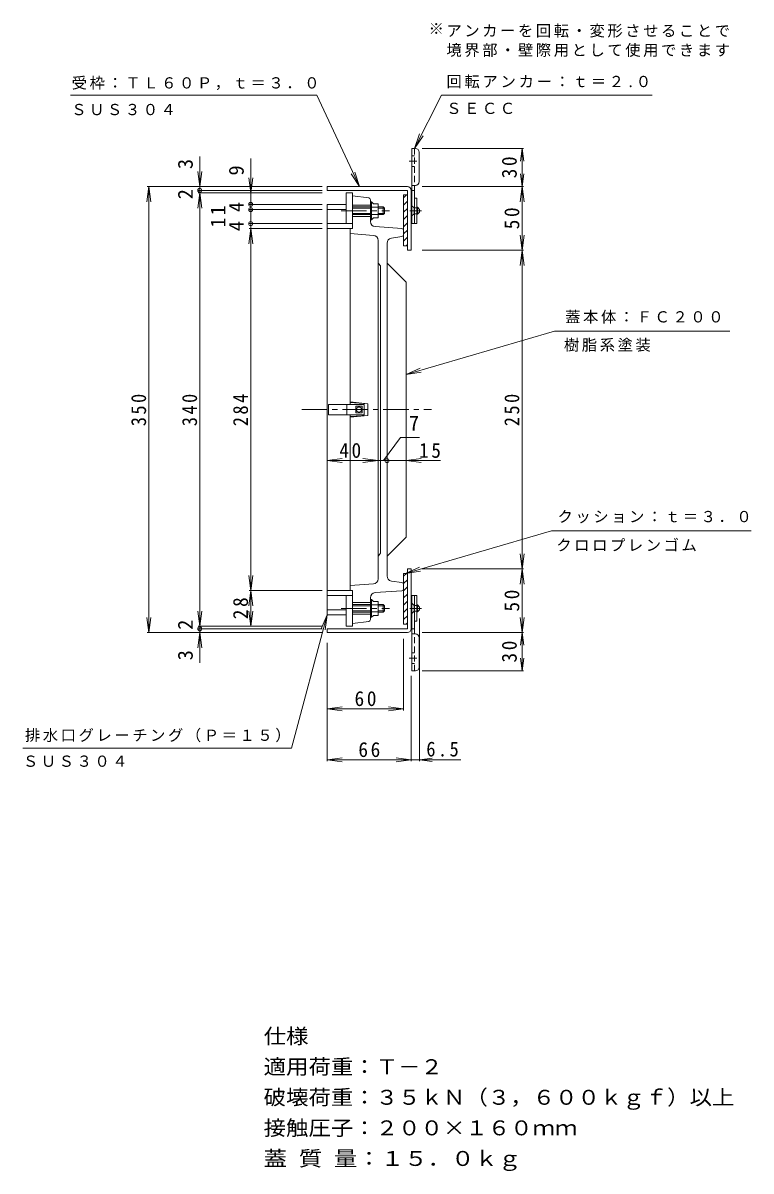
# Model space of a CAD drawing. Units: millimetres at full size, sheet at 1:4. Extents: x -718 to 724, y -548 to 472.
# Drawn here: x 153 to 724, y -430 to 471 of the extents above; entities that cross this region are included whole.
import ezdxf
from ezdxf.enums import TextEntityAlignment as Align

# ---------------------------------------------------------------- set-up
doc = ezdxf.new("R2010")
doc.units = ezdxf.units.MM
doc.header["$LTSCALE"] = 4
doc.header["$PDMODE"] = 32
doc.header["$PDSIZE"] = 3.2
for name, pattern in [('CHAIN1', [8, 5, -1, 1, -1]), ('CHAIN2', [12, 9, -1, 1, -1]), ('DASHED1', [1.8, 1.2, -0.6])]:
    doc.linetypes.add(name, pattern=pattern)
for name, color, linetype, lineweight in [('0-0', 3, 'Continuous', 9), ('0-1', 2, 'Continuous', 9), ('0-4', 7, 'Continuous', 9), ('0-5', 7, 'Continuous', 9), ('0-6', 6, 'Continuous', 9), ('0-E', 7, 'Continuous', 9), ('0-F', 7, 'Continuous', 9)]:
    doc.layers.add(name, color=color, linetype=linetype, lineweight=lineweight)
doc.styles.add('ＭＳ ゴシック', font='')
doc.styles.get('ＭＳ ゴシック').set_extended_font_data('MS Gothic')

msp = doc.modelspace()

# ---------------------------------------------------------------- linework, layer by layer
at = {"layer": '0-0'}
for p, q in [((411.345, 337.779), (406.345, 337.779)), ((406.345, 313.779), (406.345, 337.779)), ((411.345, 309.779), (411.345, 337.779)), ((424.032, 333.943), (411.345, 335.529)), ((391.345, 6.779), (391.345, 328.779)), ((406.345, 328.779), (391.345, 328.779)), ((406.345, 324.779), (391.345, 324.779)), ((411.345, 328.279), (425.346, 328.279)), ((411.345, 326.779), (425.346, 326.779)), ((425.346, 325.779), (411.345, 325.779)), ((425.346, 332.455), (425.346, 315.361)), ((425.346, 330.779), (426.146, 330.779)), ((426.146, 330.779), (427.746, 329.304)), ((426.146, 316.779), (426.146, 330.779)), ((426.146, 326.542), (431.346, 326.542)), ((427.746, 329.304), (431.346, 329.304)), ((431.346, 318.254), (431.346, 329.304)), ((431.346, 326.779), (435.346, 326.779)), ((436.346, 325.779), (431.346, 325.779)), ((436.346, 325.779), (435.346, 326.779)), ((435.346, 320.779), (435.346, 326.779)), ((436.346, 321.779), (436.346, 325.779)), ((425.346, 321.779), (411.345, 321.779)), ((411.345, 320.779), (425.346, 320.779)), ((411.345, 319.279), (425.346, 319.279)), ((425.346, 316.779), (426.146, 316.779)), ((426.146, 321.017), (431.346, 321.017)), ((426.146, 316.779), (427.746, 318.254)), ((427.746, 318.254), (431.346, 318.254)), ((431.346, 321.779), (436.346, 321.779)), ((431.346, 320.779), (435.346, 320.779)), ((435.346, 320.779), (436.346, 321.779)), ((411.345, 313.779), (391.345, 313.779)), ((411.345, 309.779), (391.345, 309.779)), ((409.345, 171.779), (409.345, 309.779)), ((449.952, 309.879), (429.061, 311.371)), ((451.345, 305.066), (451.345, 308.382)), ((427.645, 304.537), (409.345, 305.91)), ((431.345, 300.548), (431.345, 35.01)), ((438.345, 298.347), (438.345, 37.211)), ((441.737, 302.301), (450.073, 303.583)), ((433.126, 280.553), (431.565, 282.505)), ((433.345, 279.928), (433.345, 55.63)), ((406.846, 171.779), (406.846, 163.779)), ((409.345, 173.779), (423.345, 172.279)), ((409.345, 173.279), (423.345, 172.279)), ((420.345, 171.779), (420.345, 163.779)), ((423.345, 163.279), (423.345, 172.279)), ((420.345, 163.779), (392.345, 163.779)), ((409.345, 163.779), (409.345, 25.779)), ((409.345, 161.779), (423.345, 163.279)), ((409.345, 162.279), (423.345, 163.279)), ((413.745, 170.379), (413.745, 165.179)), ((418.945, 170.379), (413.745, 170.379)), ((418.945, 165.179), (413.745, 165.179)), ((418.945, 170.379), (418.945, 165.179)), ((438.345, 52.779), (453.345, 67.779)), ((433.126, 55.005), (431.565, 53.053)), ((427.645, 31.021), (409.345, 29.649)), ((441.737, 33.257), (450.073, 31.975)), ((451.345, 30.492), (451.345, 27.176)), ((411.345, 25.779), (391.345, 25.779)), ((411.345, 21.779), (391.345, 21.779)), ((406.345, 21.779), (406.345, -2.221)), ((411.345, 25.779), (411.345, -2.221)), ((425.346, 3.103), (425.346, 20.198)), ((425.346, 18.779), (426.146, 18.779)), ((426.146, 18.779), (427.746, 17.304)), ((426.146, 18.779), (426.146, 4.779)), ((449.952, 25.68), (429.061, 24.187)), ((406.345, 10.779), (391.345, 10.779)), ((411.345, 16.279), (425.346, 16.279)), ((411.345, 14.779), (425.346, 14.779)), ((425.346, 13.779), (411.345, 13.779)), ((425.346, 9.779), (411.345, 9.779)), ((426.146, 14.541), (431.346, 14.541)), ((426.146, 9.017), (431.346, 9.017)), ((427.746, 17.304), (431.346, 17.304)), ((431.346, 17.304), (431.346, 6.254)), ((431.346, 14.779), (435.346, 14.779)), ((431.346, 13.779), (436.346, 13.779)), ((436.346, 9.779), (431.346, 9.779)), ((435.346, 14.779), (436.346, 13.779)), ((435.346, 14.779), (435.346, 8.779)), ((436.346, 9.779), (435.346, 8.779)), ((436.346, 13.779), (436.346, 9.779)), ((406.345, 6.779), (391.345, 6.779)), ((411.345, 8.779), (425.346, 8.779)), ((411.345, 7.279), (425.346, 7.279)), ((424.032, 1.615), (411.345, 0.029)), ((425.346, 4.779), (426.146, 4.779)), ((426.146, 4.779), (427.746, 6.254)), ((427.746, 6.254), (431.346, 6.254)), ((431.346, 8.779), (435.346, 8.779)), ((411.345, -2.221), (406.345, -2.221))]:
    msp.add_line(p, q, dxfattribs=at)
at = {"layer": '0-0', "linetype": 'CHAIN1'}
for p, q in [((402.345, 323.779), (440.346, 323.779)), ((371.345, 167.779), (473.345, 167.779)), ((402.345, 11.779), (440.346, 11.779))]:
    msp.add_line(p, q, dxfattribs=at)
at = {"layer": '0-0'}
for points in [[(438.345, 282.779), (453.345, 267.779), (453.345, 67.779)], [(420.345, 171.779), (392.345, 171.779), (392.345, 163.779)]]:
    msp.add_lwpolyline(points, dxfattribs=at)
msp.add_circle((416.345, 167.779), 2, dxfattribs=at)
for centre, radius, start, end in [((423.846, 332.455), 1.5, 0, 82.87332), ((429.346, 315.361), 4, 180, 265.91417), ((449.845, 308.382), 1.5, 0, 85.9142), ((427.346, 300.548), 4, 0, 85.71117), ((442.346, 298.347), 4, 98.746, 180), ((449.845, 305.066), 1.5, 278.74637, 0), ((432.345, 283.13), 1, 180, 218.66106), ((432.345, 279.928), 1, 0, 38.66106), ((432.345, 55.63), 1, 321.33894, 0), ((432.345, 52.428), 1, 141.33894, 180), ((442.346, 37.211), 4, 180, 261.254), ((427.346, 35.01), 4, 274.28883, 0), ((449.845, 27.176), 1.5, 274.0858, 0), ((449.845, 30.492), 1.5, 0, 81.25363), ((429.346, 20.198), 4, 94.08583, 180), ((423.846, 3.103), 1.5, 277.12668, 0)]:
    msp.add_arc(centre, radius, start, end, dxfattribs=at)
at = {"layer": '0-1'}
for p, q in [((457.845, 372.779), (457.845, 313.779)), ((460.645, 372.779), (457.845, 372.779)), ((463.645, 346.779), (463.645, 369.779)), ((391.345, 339.779), (391.345, 342.779)), ((454.345, 342.779), (391.345, 342.779)), ((460.645, 343.779), (457.845, 343.779)), ((459.845, 343.784), (459.845, 313.779)), ((454.345, 339.779), (391.345, 339.779)), ((454.345, 339.779), (454.345, 292.779)), ((457.345, 339.779), (457.345, 292.779)), ((457.345, 333.779), (457.845, 333.779)), ((457.345, 333.779), (457.345, 313.779)), ((459.845, 339.779), (457.845, 339.779)), ((457.845, 330.529), (457.845, 333.779)), ((459.845, 333.779), (461.845, 333.779)), ((459.845, 332.529), (459.845, 333.779)), ((461.845, 333.779), (461.845, 313.779)), ((457.845, 330.529), (457.845, 317.029)), ((462.345, 326.529), (461.845, 326.529)), ((463.845, 324.779), (462.345, 326.529)), ((462.345, 321.029), (462.345, 326.529)), ((463.845, 322.779), (463.845, 324.779)), ((457.645, 319.779), (457.645, 323.779)), ((457.845, 319.779), (457.645, 319.779)), ((457.845, 317.029), (457.845, 313.779)), ((462.345, 321.029), (461.845, 321.029)), ((462.345, 321.029), (463.845, 322.779)), ((457.345, 313.779), (461.845, 313.779)), ((457.845, 313.779), (459.845, 313.779)), ((459.845, 315.029), (459.845, 313.779)), ((457.345, 292.779), (454.345, 292.779)), ((454.345, -4.221), (454.345, 42.779)), ((457.345, 42.779), (454.345, 42.779)), ((457.345, -4.221), (457.345, 42.779)), ((457.345, 1.779), (457.345, 21.779)), ((457.345, 21.779), (461.845, 21.779)), ((457.845, 18.529), (457.845, 21.779)), ((457.845, -37.221), (457.845, 21.779)), ((457.845, 21.779), (459.845, 21.779)), ((457.845, 5.029), (457.845, 18.529)), ((459.845, 20.529), (459.845, 21.779)), ((459.845, -8.226), (459.845, 21.779)), ((461.845, 1.779), (461.845, 21.779)), ((457.645, 15.779), (457.645, 11.779)), ((457.845, 15.779), (457.645, 15.779)), ((457.645, 7.779), (457.645, 11.779)), ((462.345, 14.529), (461.845, 14.529)), ((462.345, 14.529), (462.345, 9.029)), ((457.345, 1.779), (457.845, 1.779)), ((457.845, 7.779), (457.645, 7.779)), ((457.845, 5.029), (457.845, 1.779)), ((459.845, 3.029), (459.845, 1.779)), ((459.845, 1.779), (461.845, 1.779)), ((391.345, -4.221), (391.345, -7.221)), ((454.345, -4.221), (391.345, -4.221)), ((454.345, -7.221), (391.345, -7.221)), ((459.845, -4.221), (457.845, -4.221)), ((460.645, -8.221), (457.845, -8.221)), ((463.645, -11.221), (463.645, -34.221)), ((460.645, -37.221), (457.845, -37.221))]:
    msp.add_line(p, q, dxfattribs=at)
at = {"layer": '0-1', "linetype": 'DASHED1'}
for p, q in [((459.845, 372.774), (459.845, 343.784)), ((459.845, 367.029), (457.845, 367.029)), ((459.845, 358.529), (457.845, 358.529)), ((459.645, 326.029), (457.845, 327.779)), ((459.645, 326.029), (459.845, 326.029)), ((459.645, 326.029), (459.645, 321.529)), ((461.845, 326.029), (459.845, 326.029)), ((459.645, 321.529), (457.845, 319.779)), ((459.645, 321.529), (459.845, 321.529)), ((461.845, 321.529), (459.845, 321.529)), ((459.645, 14.029), (457.845, 15.779)), ((459.645, 9.529), (457.845, 7.779)), ((459.645, 9.529), (459.845, 9.529)), ((461.845, 14.029), (459.845, 14.029)), ((461.845, 9.529), (459.845, 9.529)), ((459.845, -37.216), (459.845, -8.226)), ((459.845, -22.971), (457.845, -22.971)), ((459.845, -31.471), (457.845, -31.471))]:
    msp.add_line(p, q, dxfattribs=at)
at = {"layer": '0-1', "linetype": 'CHAIN2'}
for p, q in [((461.845, 362.779), (455.845, 362.779)), ((465.393, 323.779), (456.309, 323.779)), ((465.393, 11.779), (456.309, 11.779)), ((461.845, -27.221), (455.845, -27.221))]:
    msp.add_line(p, q, dxfattribs=at)
at = {"layer": '0-1'}
for points in [[(457.845, 327.779), (457.645, 327.779), (457.645, 323.779)], [(462.345, 14.529), (463.845, 12.779), (463.845, 10.779), (462.345, 9.029), (461.845, 9.029)]]:
    msp.add_lwpolyline(points, dxfattribs=at)
at = {"layer": '0-1', "linetype": 'DASHED1'}
msp.add_lwpolyline([(459.645, 9.529), (459.645, 14.029), (459.845, 14.029)], dxfattribs=at)
at = {"layer": '0-1'}
for centre, start, end in [((460.645, 369.779), 0, 90), ((454.345, 339.779), 0, 90), ((460.645, 346.779), 270, 0), ((454.345, -4.221), 270, 0), ((460.645, -11.221), 0, 90), ((460.645, -34.221), 270, 0)]:
    msp.add_arc(centre, 3, start, end, dxfattribs=at)
at = {"layer": '0-4'}
for p, q in [((545.545, 372.779), (465.845, 372.779)), ((544.345, 372.779), (543.04, 362.865)), ((544.345, 342.779), (544.345, 372.779)), ((544.345, 372.779), (545.651, 362.865)), ((544.345, 342.779), (543.04, 352.693)), ((544.345, 342.779), (545.651, 352.693)), ((463.845, -108.221), (463.845, 3.779)), ((544.345, -7.221), (543.04, -17.136)), ((544.345, -37.221), (544.345, -7.221)), ((544.345, -7.221), (545.651, -17.136)), ((391.345, -15.221), (391.345, -108.221)), ((451.345, -12.221), (451.345, -68.221)), ((544.345, -37.221), (543.04, -27.307)), ((544.345, -37.221), (545.651, -27.307)), ((457.345, -41.257), (457.345, -108.221)), ((545.545, -37.221), (465.845, -37.221)), ((391.345, -67.021), (403.243, -65.455)), ((391.345, -67.021), (403.243, -68.588)), ((391.345, -67.021), (451.345, -67.021)), ((451.345, -67.021), (439.448, -65.455)), ((451.345, -67.021), (439.448, -68.588)), ((391.345, -107.021), (403.243, -105.455)), ((391.345, -107.021), (403.243, -108.588)), ((391.345, -107.021), (457.345, -107.021)), ((457.345, -107.021), (445.448, -105.455)), ((457.345, -107.021), (445.448, -108.588)), ((457.345, -107.021), (447.431, -105.716)), ((457.345, -107.021), (447.431, -108.327)), ((457.345, -107.021), (463.845, -107.021)), ((463.845, -107.021), (473.759, -105.716)), ((463.845, -107.021), (473.759, -108.327)), ((463.845, -107.021), (496.303, -107.021))]:
    msp.add_line(p, q, dxfattribs=at)
at = {"layer": '0-6'}
for p, q in [((451.345, 333.964), (453.661, 336.279)), ((451.345, 336.279), (451.345, 296.279)), ((454.345, 336.279), (451.345, 336.279)), ((454.345, 296.279), (454.345, 336.279)), ((451.345, 328.307), (454.345, 331.307)), ((451.345, 322.65), (454.345, 325.65)), ((451.345, 316.993), (454.345, 319.993)), ((451.345, 311.336), (454.345, 314.336)), ((451.345, 305.679), (454.345, 308.679)), ((451.345, 300.022), (454.345, 303.022)), ((453.259, 296.279), (454.345, 297.366)), ((451.345, 296.279), (454.345, 296.279)), ((451.345, 36.964), (453.661, 39.279)), ((451.345, 31.307), (454.345, 34.307)), ((451.345, 25.65), (454.345, 28.65)), ((451.345, 19.993), (454.345, 22.993)), ((451.345, 14.336), (454.345, 17.336)), ((451.345, 8.679), (454.345, 11.679)), ((451.345, 3.022), (454.345, 6.022)), ((453.259, -0.721), (454.345, 0.366)), ((451.345, -0.721), (454.345, -0.721))]:
    msp.add_line(p, q, dxfattribs=at)
msp.add_lwpolyline([(454.345, -0.721), (454.345, 39.279), (451.345, 39.279), (451.345, -0.721)], dxfattribs=at)
at = {"layer": '0-E'}
for p, q in [((189.892, 414.459), (383.351, 414.459)), ((383.351, 414.459), (416.747, 342.779)), ((481.202, 414.459), (459.845, 372.779)), ((481.202, 414.459), (646.456, 414.459)), ((416.747, 342.779), (410.303, 352.902)), ((416.747, 342.779), (413.142, 354.225)), ((569.848, 229.398), (453.345, 195.411)), ((569.848, 229.398), (707.411, 229.398)), ((453.345, 195.411), (464.328, 200.247)), ((453.345, 195.411), (465.205, 197.239)), ((567.488, 72.724), (452.845, 39.279)), ((567.488, 72.724), (724.135, 72.724)), ((452.845, 39.279), (463.828, 44.115)), ((452.845, 39.279), (464.705, 41.107)), ((391.345, 6.779), (363.263, -98.026)), ((391.345, 6.779), (386.753, -4.307)), ((391.345, 6.779), (389.779, -5.118)), ((363.263, -98.026), (152.523, -98.026))]:
    msp.add_line(p, q, dxfattribs=at)
at = {"layer": '0-F'}
for p, q in [((459.845, 372.779), (463.877, 384.081)), ((459.845, 372.779), (466.665, 382.653)), ((291.345, -30.951), (291.345, 366.509)), ((331.345, -2.221), (331.345, 364.941)), ((291.345, 342.779), (289.779, 354.676)), ((291.345, 342.779), (292.912, 354.676)), ((251.345, 342.779), (249.779, 330.882)), ((387.345, 342.779), (250.145, 342.779)), ((251.345, 342.779), (252.912, 330.882)), ((251.345, -7.221), (251.345, 342.779)), ((331.345, 337.779), (329.779, 349.676)), ((331.345, 337.779), (332.912, 349.676)), ((465.845, 342.779), (545.545, 342.779)), ((544.345, 342.779), (542.779, 330.882)), ((544.345, 342.779), (545.912, 330.882)), ((544.345, 292.779), (544.345, 342.779)), ((291.345, 337.779), (289.779, 325.882)), ((387.345, 339.779), (290.145, 339.779)), ((387.345, 337.779), (290.145, 337.779)), ((291.345, 337.779), (292.912, 325.882)), ((387.345, 328.779), (330.145, 328.779)), ((387.345, 324.779), (330.145, 324.779)), ((331.345, 309.779), (329.779, 297.882)), ((387.345, 313.779), (330.145, 313.779)), ((387.345, 309.779), (330.145, 309.779)), ((331.345, 309.779), (332.912, 297.882)), ((545.912, 304.676), (542.779, 280.882)), ((542.779, 304.676), (545.912, 280.882)), ((465.845, 292.779), (545.545, 292.779)), ((544.345, 42.779), (544.345, 292.779)), ((448.999, 145.819), (435.457, 127.779)), ((448.999, 145.819), (463.899, 145.819)), ((391.345, 127.779), (403.242, 129.345)), ((391.345, 127.779), (403.242, 126.213)), ((391.345, 127.779), (480.378, 127.779)), ((431.345, 127.779), (419.448, 129.345)), ((431.345, 127.779), (419.448, 126.213)), ((453.345, 127.779), (465.243, 129.345)), ((453.345, 127.779), (465.243, 126.213)), ((545.912, 54.676), (542.779, 30.882)), ((542.779, 54.676), (545.912, 30.882)), ((329.779, 37.676), (332.912, 13.882)), ((332.912, 37.676), (329.779, 13.882)), ((465.845, 42.779), (545.545, 42.779)), ((544.345, -7.221), (544.345, 42.779)), ((387.345, 25.779), (330.145, 25.779)), ((291.345, -2.221), (289.779, 9.676)), ((291.345, -2.221), (292.912, 9.676)), ((331.345, -2.221), (329.779, 9.676)), ((331.345, -2.221), (332.912, 9.676)), ((251.345, -7.221), (249.779, 4.676)), ((251.345, -7.221), (252.912, 4.676)), ((544.345, -7.221), (542.779, 4.676)), ((544.345, -7.221), (545.912, 4.676)), ((387.345, -7.221), (250.145, -7.221)), ((291.345, -7.221), (289.779, -19.118)), ((387.345, -2.221), (290.145, -2.221)), ((387.345, -4.221), (290.145, -4.221)), ((291.345, -7.221), (292.912, -19.118)), ((465.845, -7.221), (545.545, -7.221))]:
    msp.add_line(p, q, dxfattribs=at)
for p in [(291.345, 339.779), (331.345, 328.779), (331.345, 324.779), (331.345, 313.779), (438.345, 127.779), (291.345, -4.221)]:
    msp.add_point(p, dxfattribs=at)

# ---------------------------------------------------------------- texts
at = {"layer": '0-4', "color": 2, "char_height": 11.73, "attachment_point": 7, "rotation": 90, "style": 'ＭＳ ゴシック'}
for insert in [(540.345, 349.279), (540.345, -30.721)]:
    msp.add_mtext('\\T1.27;\\W0.95;30', dxfattribs=dict(at, insert=insert))
at = {"layer": '0-4', "color": 2, "char_height": 11.73, "attachment_point": 7, "style": 'ＭＳ ゴシック'}
for s, insert in [('\\T1.27;\\W0.95;60', (412.845, -65.021)), ('\\T1.27;\\W0.95;66', (415.845, -105.021)), ('\\T1.27;\\W0.9;6.5', (469.217, -104.621))]:
    msp.add_mtext(s, dxfattribs=dict(at, insert=insert))
at = {"layer": '0-5', "style": 'ＭＳ ゴシック'}
msp.add_text('※', height=8.798, dxfattribs=at).set_placement((471.002, 459.683), align=Align.BOTTOM_LEFT)
at = {"layer": '0-5', "color": 2, "style": 'ＭＳ ゴシック'}
for s, width, p in [('仕様', 1.1, (341.468, -333.271)), ('適用荷重：Ｔ－２', 1.1, (341.468, -357.271)), ('破壊荷重：３５ｋＮ（３，６００ｋｇｆ）以上', 1.1, (341.468, -381.271)), ('接触圧子：２００×１６０ｍｍ', 1.1, (341.468, -405.271)), ('蓋 質 量：１５．０ｋｇ', 1.15, (341.468, -429.271))]:
    msp.add_text(s, height=11.73, dxfattribs=dict(at, width=width)).set_placement(p, align=Align.BOTTOM_LEFT)
at = {"layer": '0-5', "char_height": 8.798, "attachment_point": 7, "style": 'ＭＳ ゴシック'}
for s, insert in [('\\T1.17;アンカーを回転・変形させることで', (485.002, 459.683)), ('\\T1.17;境界部・壁際用として使用できます', (485.002, 444.502))]:
    msp.add_mtext(s, dxfattribs=dict(at, insert=insert))
at = {"layer": '0-E', "char_height": 8.798, "attachment_point": 7, "style": 'ＭＳ ゴシック'}
for s, insert in [('\\T1.17;受枠：ＴＬ６０Ｐ，ｔ＝３．０', (190.819, 418.493)), ('\\T1.18;回転アンカー：ｔ＝２.０', (485.002, 419.908)), ('\\T1.17;ＳＵＳ３０４', (190.432, 398.708)), ('\\T1.17;ＳＥＣＣ', (484.81, 399.639)), ('\\T1.17;蓋本体：ＦＣ２００', (578.222, 235.221)), ('\\T1.17;樹脂系塗装', (577.24, 213.143)), ('\\T1.17;クッション：ｔ＝３．０', (572.235, 78.546)), ('\\T1.17;クロロプレンゴム', (571.254, 56.469)), ('\\T1.17;排水口グレーチング（Ｐ＝１５）', (154.075, -93.301)), ('\\T1.17;ＳＵＳ３０４', (152.523, -112.664))]:
    msp.add_mtext(s, dxfattribs=dict(at, insert=insert))
at = {"layer": '0-F', "color": 2, "style": 'ＭＳ ゴシック'}
for s, p in [('3', (289.345, 356.513)), ('9', (329.345, 351.482)), ('2', (289.345, 332.862)), ('4', (329.345, 322.779)), ('4', (329.345, 307.779)), ('2', (289.345, -5.027)), ('3', (289.345, -28.955))]:
    msp.add_text(s, height=11.73, rotation=90, dxfattribs=at).set_placement(p, align=Align.BOTTOM_LEFT)
msp.add_text('7', height=11.73, dxfattribs=at).set_placement((455.617, 147.847), align=Align.BOTTOM_LEFT)
at = {"layer": '0-F', "color": 2, "char_height": 11.73, "attachment_point": 7, "rotation": 90, "style": 'ＭＳ ゴシック'}
for s, insert in [('\\T1.27;\\W0.95;11', (311.481, 310.779)), ('\\T1.27;\\W0.95;50', (542.345, 309.279)), ('\\T1.27;\\W0.9;350', (249.345, 154.779)), ('\\T1.27;\\W0.9;340', (289.345, 154.779)), ('\\T1.27;\\W0.9;284', (329.345, 154.779)), ('\\T1.27;\\W0.9;250', (542.345, 154.779)), ('\\T1.27;\\W0.95;28', (329.345, 3.279)), ('\\T1.27;\\W0.95;50', (542.345, 9.279))]:
    msp.add_mtext(s, dxfattribs=dict(at, insert=insert))
at = {"layer": '0-F', "color": 2, "char_height": 11.73, "attachment_point": 7, "style": 'ＭＳ ゴシック'}
for s, insert in [('\\T1.27;\\W0.95;40', (400.845, 129.779)), ('\\T1.27;\\W0.95;15', (463.457, 129.779))]:
    msp.add_mtext(s, dxfattribs=dict(at, insert=insert))

doc.saveas('drawing.dxf')
